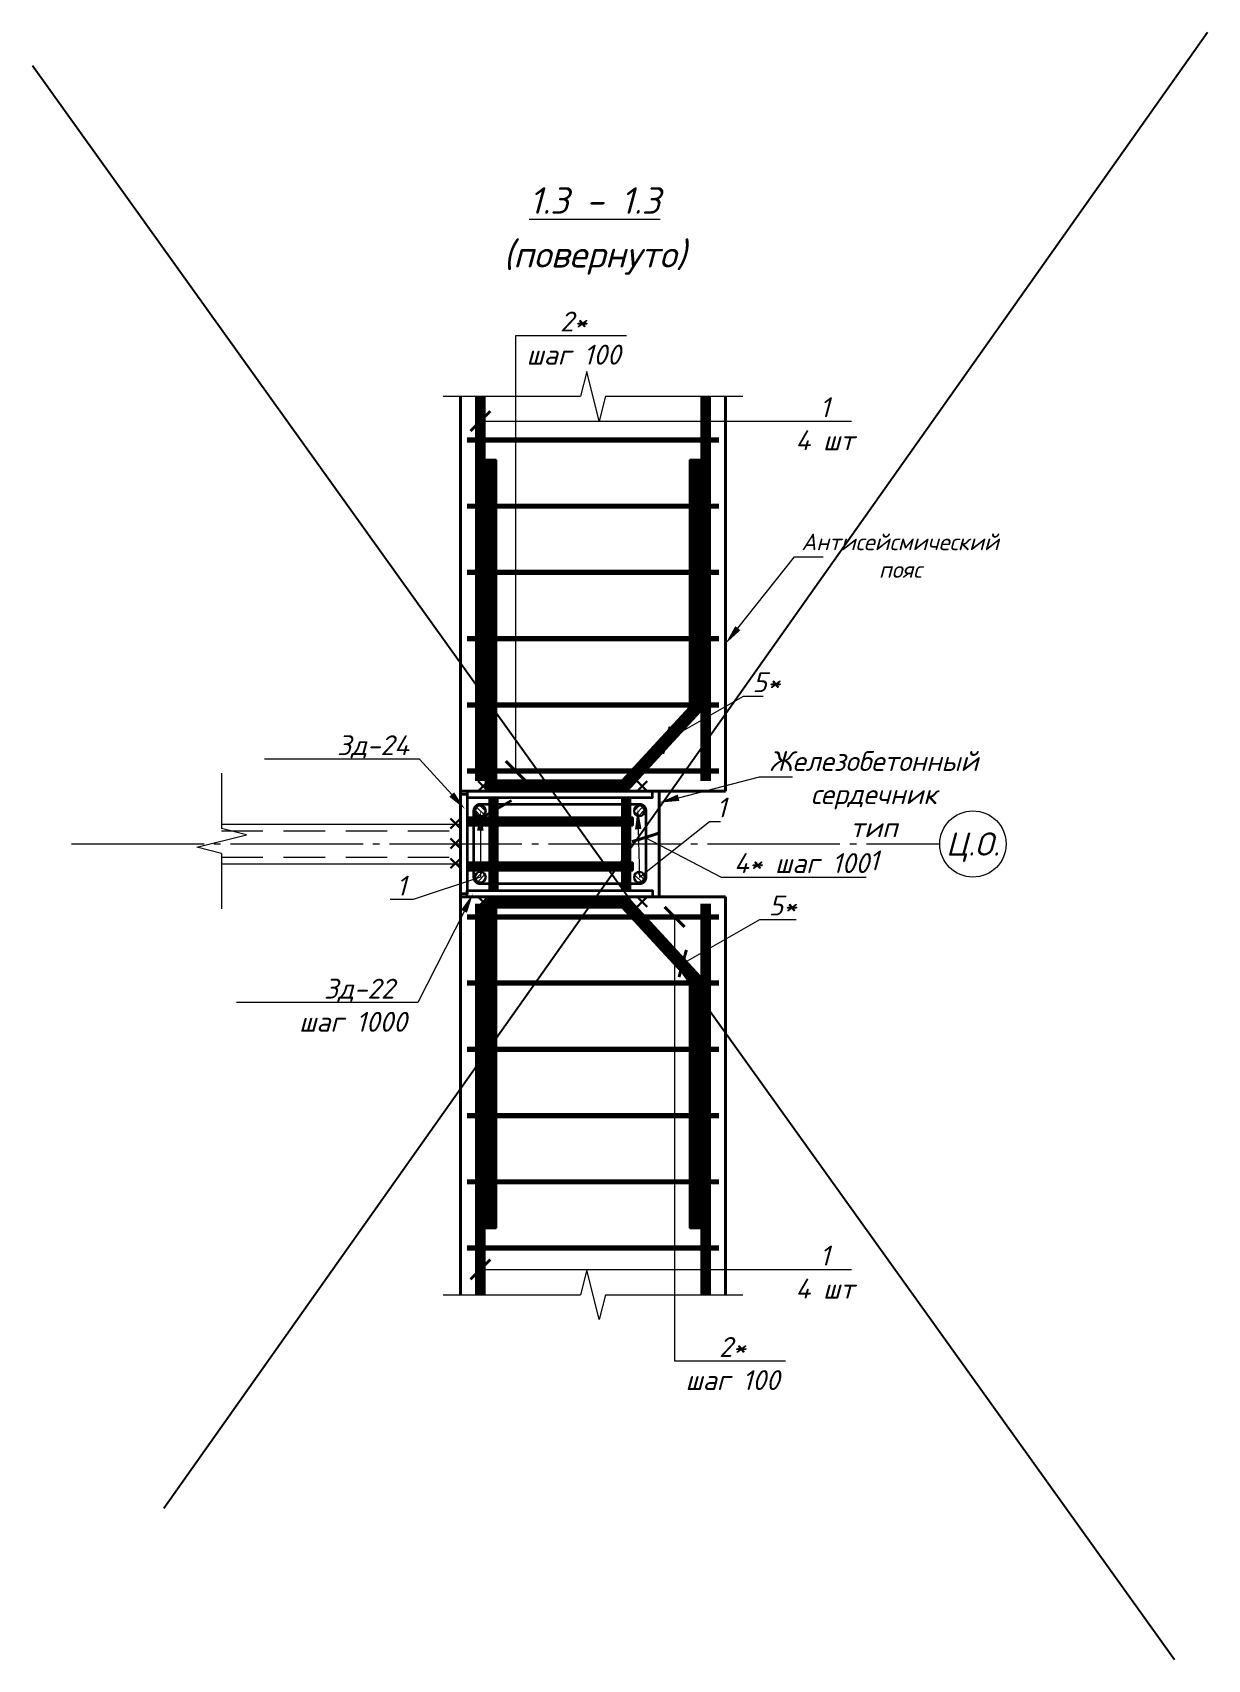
# Model space of a CAD drawing. Header units: millimetres. Extents: x -1807136 to 209800, y 0 to 410608.
# Drawn here: x 25366 to 27139, y 38470 to 40926 of the extents above; entities that cross this region are included whole.
import ezdxf
from ezdxf import colors
from ezdxf.entities.mleader import LeaderData, LeaderLine
from ezdxf.enums import TextEntityAlignment as Align
from ezdxf.math import Vec2, Vec3

# ---------------------------------------------------------------- set-up
doc = ezdxf.new("R2010")
doc.units = ezdxf.units.MM
doc.linetypes.add('GOST2.303 5', pattern=[24, 20, -1.5, 1, -1.5])
doc.linetypes.add('HIDDEN', pattern=[0.375, 0.25, -0.125])
doc.layers.get('0').update_dxf_attribs({"lineweight": 5})
for name, color, linetype, lineweight in [('!!!Металл', 7, 'Continuous', 15), ('!!!Металл разрез', 7, 'Continuous', 35), ('#Cварка', 96, 'Continuous', 30), ('#Dimensions', 7, 'Continuous', 9), ('#Арматура', 152, 'Continuous', 30), ('#Бетон разрез', 22, 'Continuous', 40), ('#Выноски', 7, 'Continuous', 15), ('#Оси', 7, 'Continuous', 9), ('k_ Каркасы', 66, 'Continuous', 0), ('Штриховка', 7, 'Continuous', 25)]:
    doc.layers.add(name, color=color, linetype=linetype, lineweight=lineweight)
doc.layers.add('#Арматура вид_2', color=7, linetype='Continuous', lineweight=35, true_color=0x616161)
doc.styles.add('GOST 2.304', font='isocpeui.ttf')
doc.styles.add('STEP PR', font='isocpeui.ttf')

# ---------------------------------------------------------------- blocks, each defined once
blk = doc.blocks.new('*U100')
at = {"color": 0, "linetype": 'ByBlock', "lineweight": -2}
for p, q in [((6.917, 0), (7.23, 1.25)), ((7.23, 1.25), (7.855, -1.25)), ((6.917, 0), (0, 0)), ((7.855, -1.25), (8.167, 0)), ((15.084, 0), (8.167, 0))]:
    blk.add_line(p, q, dxfattribs=at)
blk = doc.blocks.new('*U88')
at = {"color": 0, "linetype": 'ByBlock', "lineweight": -2}
for p, q in [((6.917, 0), (7.229, 1.25)), ((7.229, 1.25), (7.854, -1.25)), ((6.917, 0), (0, 0)), ((7.854, -1.25), (8.167, 0)), ((15.083, 0), (8.167, 0))]:
    blk.add_line(p, q, dxfattribs=at)
blk = doc.blocks.new('*U29')
at = {"layer": '#Арматура', "lineweight": 0}
h = blk.add_hatch(dxfattribs=at)
h.set_pattern_fill('ANSI31', scale=1.6)
edge = h.paths.add_edge_path()
edge.add_arc((0, 8), 8, 0, 360)
blk.add_circle((0, 8), 8)
blk = doc.blocks.new('*U106')
at = {"color": 0, "linetype": 'ByBlock', "lineweight": -2}
for p, q in [((2.78125, 0), (3.09375, 1.25)), ((3.09375, 1.25), (3.71875, -1.25)), ((2.78125, 0), (0, 0)), ((3.71875, -1.25), (4.03125, 0)), ((6.8125, 0), (4.03125, 0))]:
    blk.add_line(p, q, dxfattribs=at)
blk = doc.blocks.new('*U92')
for p, q in [((-0.5, 0.5), (0.5, -0.5)), ((0.5, 0.5), (-0.5, -0.5)), ((1.5, 0.5), (2.5, -0.5)), ((2.5, 0.5), (1.5, -0.5)), ((3.5, 0.5), (4.5, -0.5)), ((4.5, 0.5), (3.5, -0.5))]:
    blk.add_line(p, q)
blk = doc.blocks.new('*U182')
for p, q in [((-0.5, 0.5), (0.5, -0.5)), ((0.5, 0.5), (-0.5, -0.5)), ((1.5, 0.5), (2.5, -0.5)), ((2.5, 0.5), (1.5, -0.5)), ((3.5, 0.5), (4.5, -0.5)), ((4.5, 0.5), (3.5, -0.5)), ((5.5, 0.5), (6.5, -0.5)), ((6.5, 0.5), (5.5, -0.5)), ((7.5, 0.5), (8.5, -0.5)), ((8.5, 0.5), (7.5, -0.5)), ((9.5, 0.5), (10.5, -0.5)), ((10.5, 0.5), (9.5, -0.5)), ((11.5, 0.5), (12.5, -0.5)), ((12.5, 0.5), (11.5, -0.5)), ((13.5, 0.5), (14.5, -0.5)), ((14.5, 0.5), (13.5, -0.5)), ((15.5, 0.5), (16.5, -0.5)), ((16.5, 0.5), (15.5, -0.5))]:
    blk.add_line(p, q)
blk = doc.blocks.new('*U107')
for p, q in [((-0.5, 0.5), (0.5, -0.5)), ((0.5, 0.5), (-0.5, -0.5)), ((1.5, 0.5), (2.5, -0.5)), ((2.5, 0.5), (1.5, -0.5)), ((3.5, 0.5), (4.5, -0.5)), ((4.5, 0.5), (3.5, -0.5)), ((5.5, 0.5), (6.5, -0.5)), ((6.5, 0.5), (5.5, -0.5)), ((7.5, 0.5), (8.5, -0.5)), ((8.5, 0.5), (7.5, -0.5)), ((9.5, 0.5), (10.5, -0.5)), ((10.5, 0.5), (9.5, -0.5)), ((11.5, 0.5), (12.5, -0.5)), ((12.5, 0.5), (11.5, -0.5)), ((13.5, 0.5), (14.5, -0.5)), ((14.5, 0.5), (13.5, -0.5)), ((15.5, 0.5), (16.5, -0.5)), ((16.5, 0.5), (15.5, -0.5))]:
    blk.add_line(p, q)
blk = doc.blocks.new('_ArchTick')
at = {"color": 0, "linetype": 'ByBlock', "const_width": 0.15}
blk.add_lwpolyline([(-0.5, -0.5), (0.5, 0.5)], dxfattribs=at)

msp = doc.modelspace()

# ---------------------------------------------------------------- linework, layer by layer
at = {"layer": '!!!Металл'}
for points in [[(25650.82204, 39731.28124), (26011.56729, 39731.28124)], [(25650.82204, 39671.28124), (26011.56729, 39671.28124)]]:
    msp.add_lwpolyline(points, dxfattribs=at)
at = {"layer": '!!!Металл', "linetype": 'HIDDEN', "ltscale": 250}
msp.add_lwpolyline([(25650.82204, 39721.28124), (26011.56729, 39721.28124)], dxfattribs=at)
at = {"layer": '!!!Металл разрез'}
for points in [[(26011.56729, 39776.28124), (26021.56729, 39776.28124), (26021.56729, 39626.28124), (26011.56729, 39626.28124)], [(26021.56729, 39781.28124), (26021.56729, 39771.28124), (26301.56729, 39771.28124), (26301.56729, 39781.28124)], [(26021.56729, 39621.28124), (26021.56729, 39631.28124), (26301.56729, 39631.28124), (26301.56729, 39621.28124)]]:
    msp.add_lwpolyline(points, close=True, dxfattribs=at)
at = {"layer": '#Арматура'}
for points, const_width in [([(26041.56729, 40377.18718), (26041.56729, 39796.28124)], 16), ([(26381.56729, 40377.18718), (26381.56729, 39796.28124)], 16), ([(26021.56729, 40311.28124), (26401.56729, 40311.28124)], 8), ([(26021.56729, 40211.28124), (26401.56729, 40211.28124)], 8), ([(26021.56729, 40111.28124), (26401.56729, 40111.28124)], 8), ([(26021.56729, 40011.28124), (26401.56729, 40011.28124)], 8), ([(26021.56729, 39911.28124), (26401.56729, 39911.28124)], 8), ([(26021.56729, 39811.28124), (26401.56729, 39811.28124)], 8), ([(26041.56729, 39611.28124), (26041.56729, 39020.73974)], 16), ([(26381.56729, 39611.28124), (26381.56729, 39020.73974)], 16), ([(26021.56729, 39591.28124), (26401.56729, 39591.28124)], 8), ([(26021.56729, 39491.28124), (26401.56729, 39491.28124)], 8), ([(26021.56729, 39391.28124), (26401.56729, 39391.28124)], 8), ([(26021.56729, 39291.28124), (26401.56729, 39291.28124)], 8), ([(26021.56729, 39191.28124), (26401.56729, 39191.28124)], 8), ([(26021.56729, 39091.28124), (26401.56729, 39091.28124)], 8)]:
    msp.add_lwpolyline(points, dxfattribs=dict(at, const_width=const_width))
for points in [[(26049.56729, 40281.28124), (26049.56729, 39781.28124), (26262.56199, 39781.28124), (26373.56729, 39901.53698), (26373.56729, 40281.28124)], [(26065.56729, 40281.28124), (26049.56729, 40281.28124)], [(26065.56729, 40281.28124), (26065.56729, 39797.28124), (26255.55669, 39797.28124), (26357.56729, 39907.79273), (26357.56729, 40281.28124)], [(26357.56729, 40281.28124), (26373.56729, 40281.28124)], [(26055.56729, 39771.28124), (26055.56729, 39631.28124)], [(26067.56729, 39771.28124), (26067.56729, 39631.28124)], [(26255.56729, 39771.28124), (26255.56729, 39631.28124)], [(26267.56729, 39771.28124), (26267.56729, 39631.28124)], [(26271.56729, 39741.28124), (26021.56729, 39741.28124)], [(26271.56729, 39741.28124), (26271.56729, 39729.28124)], [(26271.56729, 39729.28124), (26021.56729, 39729.28124)], [(26271.56729, 39673.28124), (26021.56729, 39673.28124)], [(26271.56729, 39673.28124), (26271.56729, 39661.28124)], [(26271.56729, 39661.28124), (26021.56729, 39661.28124)], [(26049.56729, 39121.28124), (26049.56729, 39621.28124), (26262.56199, 39621.28124), (26373.56729, 39501.0255), (26373.56729, 39121.28124)], [(26065.56729, 39121.28124), (26065.56729, 39605.28124), (26255.55669, 39605.28124), (26357.56729, 39494.76976), (26357.56729, 39121.28124)], [(26065.56729, 39121.28124), (26049.56729, 39121.28124)], [(26357.56729, 39121.28124), (26373.56729, 39121.28124)]]:
    msp.add_lwpolyline(points, dxfattribs=at)
at = {"layer": '#Арматура вид_2', "const_width": 16}
for points in [[(26057.56729, 40281.28124), (26057.56729, 39789.28124), (26259.05934, 39789.28124), (26365.56729, 39904.66485), (26365.56729, 40281.28124)], [(26057.56729, 39121.28124), (26057.56729, 39613.28124), (26259.05934, 39613.28124), (26365.56729, 39497.89763), (26365.56729, 39121.28124)]]:
    msp.add_lwpolyline(points, dxfattribs=at)
at = {"layer": '#Арматура вид_2', "color": 7, "true_color": 0xffffff, "const_width": 12}
for points in [[(26061.56729, 39771.28124), (26061.56729, 39631.28124)], [(26261.56729, 39771.28124), (26261.56729, 39631.28124)], [(26271.56729, 39735.28124), (26021.56729, 39735.28124)], [(26271.56729, 39667.28124), (26021.56729, 39667.28124)]]:
    msp.add_lwpolyline(points, dxfattribs=at)
at = {"layer": '#Бетон разрез'}
for points in [[(26011.56729, 39781.28124), (26011.56729, 40377.18718)], [(26411.56729, 39781.28124), (26411.56729, 40377.18718)], [(26011.56729, 39781.28124), (26411.56729, 39781.28124)], [(26011.56729, 39621.28124), (26011.56729, 39020.73974)], [(26011.56729, 39621.28124), (26411.56729, 39621.28124)], [(26411.56729, 39621.28124), (26411.56729, 39020.73974)]]:
    msp.add_lwpolyline(points, dxfattribs=at)
msp.add_lwpolyline([(26011.56729, 39621.28124), (26311.56729, 39621.28124), (26311.56729, 39781.28124), (26011.56729, 39781.28124)], close=True, dxfattribs=at)
at = {"layer": '#Оси', "linetype": 'GOST2.303 5', "ltscale": 10}
msp.add_lwpolyline([(25424.39207, 39701.28124), (26685.08193, 39701.28124), (26735.08193, 39701.28124)], dxfattribs=at)
at = {"layer": '#Оси', "linetype": 'Continuous', "ltscale": 100}
msp.add_circle((26785.08193, 39701.28124), 50, dxfattribs=at)
msp.add_lwpolyline([(26095.56729, 39771.28124), (26107.56729, 39771.28124)])
at = {"linetype": 'HIDDEN', "ltscale": 250}
msp.add_lwpolyline([(25650.82204, 39681.28124), (26011.56729, 39681.28124)], dxfattribs=at)
at = {"layer": 'k_ Каркасы', "const_width": 4}
msp.add_lwpolyline([(26031.56729, 39751.28124), (26031.56729, 39651.28124, 0.4142135624), (26041.56729, 39641.28124), (26281.56729, 39641.28124, 0.4142135624), (26291.56729, 39651.28124), (26291.56729, 39751.28124, 0.4142135624), (26281.56729, 39761.28124), (26041.56729, 39761.28124, 0.4142135624), (26031.56729, 39751.28124, 0.4142135624), (26041.56729, 39741.28124, 0.0984914033), (26045.39413, 39742.04245), (26088.6954, 39767.04245)], format="xyb", dxfattribs=at)
at = {"layer": 'Штриховка'}
for points in [[(27139.1229, 40926.23293), (25563.70783, 38698.0603)], [(25365.53919, 40876.71677), (27089.58074, 38470.29024)]]:
    msp.add_lwpolyline(points, dxfattribs=at)

# ---------------------------------------------------------------- block references
at = {"layer": '#Cварка', "xscale": -15, "yscale": 15, "zscale": 15}
msp.add_blockref('*U182', (26285.72473, 39788.78124), dxfattribs=at)
at = {"layer": '#Cварка', "yscale": 15, "zscale": 15}
for name, p, xscale, rotation in [('*U92', (26004.06729, 39732.11843), -15, 90), ('*U107', (26285.70284, 39613.78124), 15, 180)]:
    msp.add_blockref(name, p, dxfattribs=dict(at, xscale=xscale, rotation=rotation))
at = {"layer": '#Арматура', "xscale": -1}
msp.add_blockref('*U29', (26041.56729, 39743.28124), dxfattribs=at)
at = {"layer": '#Арматура'}
msp.add_blockref('*U29', (26281.56729, 39743.28124), dxfattribs=at)
at = {"layer": '#Арматура', "rotation": 180}
msp.add_blockref('*U29', (26041.56729, 39659.28124), dxfattribs=at)
at = {"layer": '#Арматура', "xscale": -1, "rotation": 180}
msp.add_blockref('*U29', (26281.56729, 39659.28124), dxfattribs=at)
at = {"xscale": -30, "yscale": -30, "zscale": -30}
for name, p in [('*U88', (26437.81729, 40377.18718)), ('*U100', (26437.83988, 39020.73974))]:
    msp.add_blockref(name, p, dxfattribs=at)
at = {"xscale": -30, "yscale": -30, "zscale": -30, "rotation": 270}
msp.add_blockref('*U106', (25650.82204, 39603.65024), dxfattribs=at)

# ---------------------------------------------------------------- texts
at = {"layer": '#Dimensions', "style": 'STEP PR'}
for s, p in [('%%U1.3 - 1.3', (26214.13083, 40652.66015)), ('(повернуто)', (26214.13083, 40571.51016))]:
    msp.add_text(s, height=40, dxfattribs=at).set_placement(p, align=Align.CENTER)
at = {"layer": '#Оси', "linetype": 'Continuous', "ltscale": 100, "style": 'GOST 2.304'}
msp.add_text('Ц.О.', height=35, dxfattribs=at).set_placement((26785.08193, 39701.28124), align=Align.MIDDLE_CENTER)

# ---------------------------------------------------------------- leaders
at = {"layer": '#Выноски'}
ml = msp.add_multileader_mtext('Standard', dxfattribs=at)
ml.set_content('\\A1;2*\\Pшаг 100', color=256, style='STEP PR')
ml.set_leader_properties(color=256, linetype='ByLayer', lineweight=-1)
ml.set_arrow_properties(name='ARCHTICK')
ml.build(insert=Vec2(0, 0))
ml.multileader.update_dxf_attribs({"text_left_attachment_type": 6, "text_right_attachment_type": 6, "dogleg_length": 0, "arrow_head_size": 30, "scale": 0.1})
ctx = ml.context
ctx.base_point, ctx.scale, ctx.char_height, ctx.arrow_head_size, ctx.landing_gap_size, ctx.plane_origin = Vec3(26094.89464, 40468.97459), 0.1, 30, 30, 12.5, Vec3(26841.9542, 39432.94272)
ctx.left_attachment, ctx.right_attachment, ctx.text_align_type = 6, 6, 1
notes = []
notes.append((ctx, [(0, (1, 1, 0), (26094.89464, 40468.97459), (1, 0), 0, [(0, [(26094.89464, 39811.28124), (26094.89464, 40311.28124)], 0, [])])]))
ctx.mtext.insert, ctx.mtext.rotation, ctx.mtext.alignment, ctx.mtext.flow_direction = Vec3(26182.24691, 40504.97459), 6.2831853072, 2, 5
ml = msp.add_multileader_mtext('Standard', dxfattribs=at)
ml.set_content('\\A1;1\\P4 шт', color=256, style='STEP PR')
ml.set_leader_properties(color=256, linetype='ByLayer', lineweight=-1)
ml.set_arrow_properties(name='ARCHTICK')
ml.build(insert=Vec2(0, 0))
ml.multileader.update_dxf_attribs({"text_left_attachment_type": 6, "text_right_attachment_type": 6, "dogleg_length": 0, "arrow_head_size": 30, "scale": 0.1})
ctx = ml.context
ctx.base_point, ctx.scale, ctx.char_height, ctx.arrow_head_size, ctx.landing_gap_size, ctx.plane_origin = Vec3(26501.23073, 40339.6874), 0.1, 30, 30, 12.5, Vec3(27384.76253, 39260.56326)
ctx.left_attachment, ctx.right_attachment, ctx.text_align_type = 6, 6, 1
notes.append((ctx, [(0, (1, 1, 0), (26501.23073, 40339.6874), (1, 0), 0, [(0, [(26041.56729, 40339.6874), (26381.56729, 40339.6874)], 0, [])])]))
ctx.mtext.insert, ctx.mtext.rotation, ctx.mtext.alignment, ctx.mtext.flow_direction = Vec3(26561.36709, 40375.6874), 6.2831853072, 2, 5
ml = msp.add_multileader_mtext('Standard', dxfattribs=at)
ml.set_content('{\\H0.83333x;Aнтисейсмический\\P\\pxqc;пояс\\A1;\\H1.2x;             }', color=256, style='STEP PR')
ml.set_leader_properties(color=256, linetype='ByLayer', lineweight=-1)
ml.build(insert=Vec2(0, 0))
ml.multileader.update_dxf_attribs({"text_left_attachment_type": 6, "text_right_attachment_type": 6, "dogleg_length": 0, "arrow_head_size": 30, "scale": 0.1})
ctx = ml.context
ctx.base_point, ctx.scale, ctx.char_height, ctx.arrow_head_size, ctx.landing_gap_size, ctx.plane_origin = Vec3(26515.73209, 40134.7644), 0.1, 30, 30, 12.5, Vec3(29117.49632, 38770.43689)
ctx.left_attachment, ctx.right_attachment, ctx.text_align_type = 6, 6, 1
notes.append((ctx, [(0, (1, 1, 0), (26515.73209, 40134.7644), (1, 0), 0, [(1, [(26411.56729, 40003.56996)], 0, [])])]))
ctx.mtext.insert, ctx.mtext.rotation, ctx.mtext.width, ctx.mtext.defined_height, ctx.mtext.alignment, ctx.mtext.flow_direction = Vec3(26675.17279, 40169.76438), 6.2831853072, 305.3138143, 76.95222, 2, 5
ml = msp.add_multileader_mtext('Standard', dxfattribs=at)
ml.set_content('\\A1;5*', color=256, style='STEP PR')
ml.set_leader_properties(color=256, linetype='ByLayer', lineweight=-1)
ml.set_arrow_properties(name='ARCHTICK')
ml.build(insert=Vec2(0, 0))
ml.multileader.update_dxf_attribs({"text_left_attachment_type": 6, "text_right_attachment_type": 6, "dogleg_length": 0, "arrow_head_size": 30, "scale": 0.1})
ctx = ml.context
ctx.base_point, ctx.scale, ctx.char_height, ctx.arrow_head_size, ctx.landing_gap_size, ctx.plane_origin = Vec3(26438.81382, 39924.52008), 0.1, 30, 30, 12.5, Vec3(27232.02008, 38826.45823)
ctx.left_attachment, ctx.right_attachment, ctx.text_align_type = 6, 6, 1
notes.append((ctx, [(0, (1, 1, 0), (26438.81382, 39924.52008), (1, 0), 0, [(1, [(26322.46223, 39857.96771)], 0, [])])]))
ctx.mtext.insert, ctx.mtext.rotation, ctx.mtext.width, ctx.mtext.alignment, ctx.mtext.flow_direction = Vec3(26473.382, 39960.52008), 6.2831853072, 171.4545455, 2, 5
ml = msp.add_multileader_mtext('Standard', dxfattribs=at)
ml.set_content('\\A1; Зд-24           ', color=256, style='STEP PR')
ml.set_leader_properties(color=256, linetype='ByLayer', lineweight=-1)
ml.build(insert=Vec2(0, 0))
ml.multileader.update_dxf_attribs({"text_left_attachment_type": 6, "text_right_attachment_type": 6, "dogleg_length": 0, "arrow_head_size": 30, "scale": 0.1})
ctx = ml.context
ctx.base_point, ctx.scale, ctx.char_height, ctx.arrow_head_size, ctx.landing_gap_size, ctx.plane_origin = Vec3(25790.24163, 39829.38843), 0.1, 30, 30, 12.5, Vec3(28667.94403, 38662.0328)
ctx.left_attachment, ctx.right_attachment, ctx.text_align_type = 6, 6, 1
notes.append((ctx, [(1, (1, 1, 0), (25949.60526, 39829.38843), (-1, 0), 0, [(3, [(26018.47961, 39753.80823)], 0, [])])]))
ctx.mtext.insert, ctx.mtext.rotation, ctx.mtext.alignment, ctx.mtext.flow_direction = Vec3(25869.92345, 39865.38843), 6.2831853072, 2, 5
ml = msp.add_multileader_mtext('Standard', dxfattribs=at)
ml.set_content('\\A1;Железобетонный \\Pсердечник тип 1  {\\H1x;          }', color=256, style='STEP PR')
ml.set_leader_properties(color=256, linetype='ByLayer', lineweight=-1)
ml.build(insert=Vec2(0, 0))
ml.multileader.update_dxf_attribs({"text_left_attachment_type": 6, "text_right_attachment_type": 6, "dogleg_length": 0, "arrow_head_size": 30, "scale": 0.1})
ctx = ml.context
ctx.base_point, ctx.scale, ctx.char_height, ctx.arrow_head_size, ctx.landing_gap_size, ctx.plane_origin = Vec3(26462.99705, 39802.50177), 0.1, 30, 30, 12.5, Vec3(29156.44137, 38492.93776)
ctx.left_attachment, ctx.right_attachment, ctx.text_align_type = 6, 6, 1
notes.append((ctx, [(0, (1, 1, 0), (26462.99705, 39802.50177), (1, 0), 0, [(1, [(26311.56729, 39763.72656)], 0, [])])]))
ctx.mtext.insert, ctx.mtext.rotation, ctx.mtext.width, ctx.mtext.defined_height, ctx.mtext.alignment, ctx.mtext.flow_direction = Vec3(26635.50841, 39841.50177), 6.2831853072, 368.185438, 76.95222, 2, 5
ml = msp.add_multileader_mtext('Standard', dxfattribs=at)
ml.set_content('\\A1;1          ', color=256, style='STEP PR')
ml.set_leader_properties(color=256, linetype='ByLayer', lineweight=-1)
ml.build(insert=Vec2(0, 0))
ml.multileader.update_dxf_attribs({"text_left_attachment_type": 6, "text_right_attachment_type": 6, "dogleg_length": 0, "arrow_head_size": 30, "scale": 0.1})
ctx = ml.context
ctx.base_point, ctx.scale, ctx.char_height, ctx.arrow_head_size, ctx.landing_gap_size, ctx.plane_origin = Vec3(26387.40852, 39735.46668), 0.1, 30, 30, 12.5, Vec3(29162.71353, 38528.21506)
ctx.left_attachment, ctx.right_attachment, ctx.text_align_type = 6, 6, 1
notes.append((ctx, [(0, (1, 1, 0), (26387.40852, 39735.46668), (1, 0), 0, [(3, [(26279.19591, 39753.69043), (26281.56729, 39651.28124)], 0, [])])]))
ctx.mtext.insert, ctx.mtext.rotation, ctx.mtext.width, ctx.mtext.alignment, ctx.mtext.flow_direction = Vec3(26405.3517, 39771.46668), 6.2831853072, 41.4670368, 2, 5
ml = msp.add_multileader_mtext('Standard', dxfattribs=at)
ml.set_content('\\A1;1          ', color=256, style='STEP PR')
ml.set_leader_properties(color=256, linetype='ByLayer', lineweight=-1)
ml.build(insert=Vec2(0, 0))
ml.multileader.update_dxf_attribs({"text_left_attachment_type": 6, "text_right_attachment_type": 6, "dogleg_length": 0, "arrow_head_size": 30, "scale": 0.1})
ctx = ml.context
ctx.base_point, ctx.scale, ctx.char_height, ctx.arrow_head_size, ctx.landing_gap_size, ctx.plane_origin = Vec3(25904.37901, 39617.38004), 0.1, 30, 30, 12.5, Vec3(28725.9957, 38398.8616)
ctx.left_attachment, ctx.right_attachment, ctx.text_align_type = 6, 6, 1
notes.append((ctx, [(1, (1, 1, 0), (25940.26538, 39617.38004), (-1, 0), 0, [(3, [(26041.56729, 39751.28124), (26041.56729, 39651.28124)], 0, [])])]))
ctx.mtext.insert, ctx.mtext.rotation, ctx.mtext.width, ctx.mtext.alignment, ctx.mtext.flow_direction = Vec3(25922.32219, 39653.38004), 6.2831853072, 223.2908839, 2, 5
ml = msp.add_multileader_mtext('Standard', dxfattribs=at)
ml.set_content('\\A1;4* шаг 100', color=256, style='STEP PR')
ml.set_leader_properties(color=256, linetype='ByLayer', lineweight=-1)
ml.set_arrow_properties(name='ARCHTICK')
ml.build(insert=Vec2(0, 0))
ml.multileader.update_dxf_attribs({"text_left_attachment_type": 6, "text_right_attachment_type": 6, "dogleg_length": 0, "arrow_head_size": 30, "scale": 0.1})
ctx = ml.context
ctx.base_point, ctx.scale, ctx.char_height, ctx.arrow_head_size, ctx.landing_gap_size, ctx.plane_origin = Vec3(26405.01533, 39651.45524), 0.1, 30, 30, 12.5, Vec3(27237.1049, 38752.80674)
ctx.left_attachment, ctx.right_attachment, ctx.text_align_type = 6, 6, 1
notes.append((ctx, [(0, (1, 1, 0), (26405.01533, 39651.45524), (1, 0), 0, [(1, [(26290.51316, 39711.15824)], 0, [])])]))
ctx.mtext.insert, ctx.mtext.rotation, ctx.mtext.alignment, ctx.mtext.flow_direction = Vec3(26526.20851, 39687.45524), 6.2831853072, 2, 5
ml = msp.add_multileader_mtext('Standard', dxfattribs=at)
ml.set_content('\\A1; Зд-22\\Pшаг 1000         ', color=256, style='STEP PR')
ml.set_leader_properties(color=256, linetype='ByLayer', lineweight=-1)
ml.build(insert=Vec2(0, 0))
ml.multileader.update_dxf_attribs({"text_left_attachment_type": 6, "text_right_attachment_type": 6, "dogleg_length": 0, "arrow_head_size": 30, "scale": 0.1})
ctx = ml.context
ctx.base_point, ctx.scale, ctx.char_height, ctx.arrow_head_size, ctx.landing_gap_size, ctx.plane_origin = Vec3(25750.9196, 39461.88617), 0.1, 30, 30, 12.5, Vec3(28665.71292, 38294.53054)
ctx.left_attachment, ctx.right_attachment, ctx.text_align_type = 6, 6, 1
notes.append((ctx, [(1, (1, 1, 0), (25947.37415, 39461.88617), (-1, 0), 0, [(3, [(26030.41476, 39626.40892)], 0, [])])]))
ctx.mtext.insert, ctx.mtext.rotation, ctx.mtext.alignment, ctx.mtext.flow_direction = Vec3(25849.14688, 39497.88617), 6.2831853072, 2, 5
ml = msp.add_multileader_mtext('Standard', dxfattribs=at)
ml.set_content('\\A1;5*', color=256, style='STEP PR')
ml.set_leader_properties(color=256, linetype='ByLayer', lineweight=-1)
ml.set_arrow_properties(name='ARCHTICK')
ml.build(insert=Vec2(0, 0))
ml.multileader.update_dxf_attribs({"text_left_attachment_type": 6, "text_right_attachment_type": 6, "dogleg_length": 0, "arrow_head_size": 30, "scale": 0.1})
ctx = ml.context
ctx.base_point, ctx.scale, ctx.char_height, ctx.arrow_head_size, ctx.landing_gap_size, ctx.plane_origin = Vec3(26463.33679, 39587.43072), 0.1, 30, 30, 12.5, Vec3(27256.54304, 38489.36888)
ctx.left_attachment, ctx.right_attachment, ctx.text_align_type = 6, 6, 1
notes.append((ctx, [(0, (1, 1, 0), (26463.33679, 39587.43072), (1, 0), 0, [(1, [(26346.9852, 39520.87835)], 0, [])])]))
ctx.mtext.insert, ctx.mtext.rotation, ctx.mtext.alignment, ctx.mtext.flow_direction = Vec3(26497.90497, 39623.43072), 6.2831853072, 2, 5
ml = msp.add_multileader_mtext('Standard', dxfattribs=at)
ml.set_content('\\A1;2*\\Pшаг 100', color=256, style='STEP PR')
ml.set_leader_properties(color=256, linetype='ByLayer', lineweight=-1)
ml.set_arrow_properties(name='ARCHTICK')
ml.build(insert=Vec2(0, 0))
ml.multileader.update_dxf_attribs({"text_left_attachment_type": 6, "text_right_attachment_type": 6, "dogleg_length": 0, "arrow_head_size": 30, "scale": 0.1})
ctx = ml.context
ctx.base_point, ctx.scale, ctx.char_height, ctx.arrow_head_size, ctx.landing_gap_size, ctx.plane_origin = Vec3(26334.79885, 38921.04313), 0.1, 30, 30, 12.5, Vec3(27081.8584, 37967.01173)
ctx.left_attachment, ctx.right_attachment, ctx.text_align_type = 6, 6, 1
notes.append((ctx, [(0, (1, 1, 0), (26334.79885, 38921.04313), (1, 0), 0, [(0, [(26334.79885, 39591.28124), (26334.79885, 39091.28124)], 0, [])])]))
ctx.mtext.insert, ctx.mtext.rotation, ctx.mtext.alignment, ctx.mtext.flow_direction = Vec3(26422.15112, 38957.04313), 6.2831853072, 2, 5
ml = msp.add_multileader_mtext('Standard', dxfattribs=at)
ml.set_content('\\A1;1\\P4 шт', color=256, style='STEP PR')
ml.set_leader_properties(color=256, linetype='ByLayer', lineweight=-1)
ml.set_arrow_properties(name='ARCHTICK')
ml.build(insert=Vec2(0, 0))
ml.multileader.update_dxf_attribs({"text_left_attachment_type": 6, "text_right_attachment_type": 6, "dogleg_length": 0, "arrow_head_size": 30, "scale": 0.1})
ctx = ml.context
ctx.base_point, ctx.scale, ctx.char_height, ctx.arrow_head_size, ctx.landing_gap_size, ctx.plane_origin = Vec3(26501.23073, 39059.06977), 0.1, 30, 30, 12.5, Vec3(27384.76253, 37979.94563)
ctx.left_attachment, ctx.right_attachment, ctx.text_align_type = 6, 6, 1
notes.append((ctx, [(0, (1, 1, 0), (26501.23073, 39059.06977), (1, 0), 0, [(0, [(26041.56729, 39059.06977), (26381.56729, 39059.06977)], 0, [])])]))
ctx.mtext.insert, ctx.mtext.rotation, ctx.mtext.alignment, ctx.mtext.flow_direction = Vec3(26561.36709, 39095.06977), 6.2831853072, 2, 5
for ctx, leaders in notes:
    for number, flags, end, landing, length, lines in leaders:
        leader = LeaderData()
        leader.index, (leader.has_last_leader_line, leader.has_dogleg_vector, leader.attachment_direction) = number, flags
        leader.last_leader_point, leader.dogleg_vector, leader.dogleg_length = Vec3(end), Vec3(landing), length
        for number, points, colour, breaks in lines:
            line = LeaderLine()
            line.index, line.vertices, line.color, line.breaks = number, Vec3.list(points), colors.encode_raw_color(colour), breaks
            leader.lines.append(line)
        ctx.leaders.append(leader)

doc.saveas('drawing.dxf')
